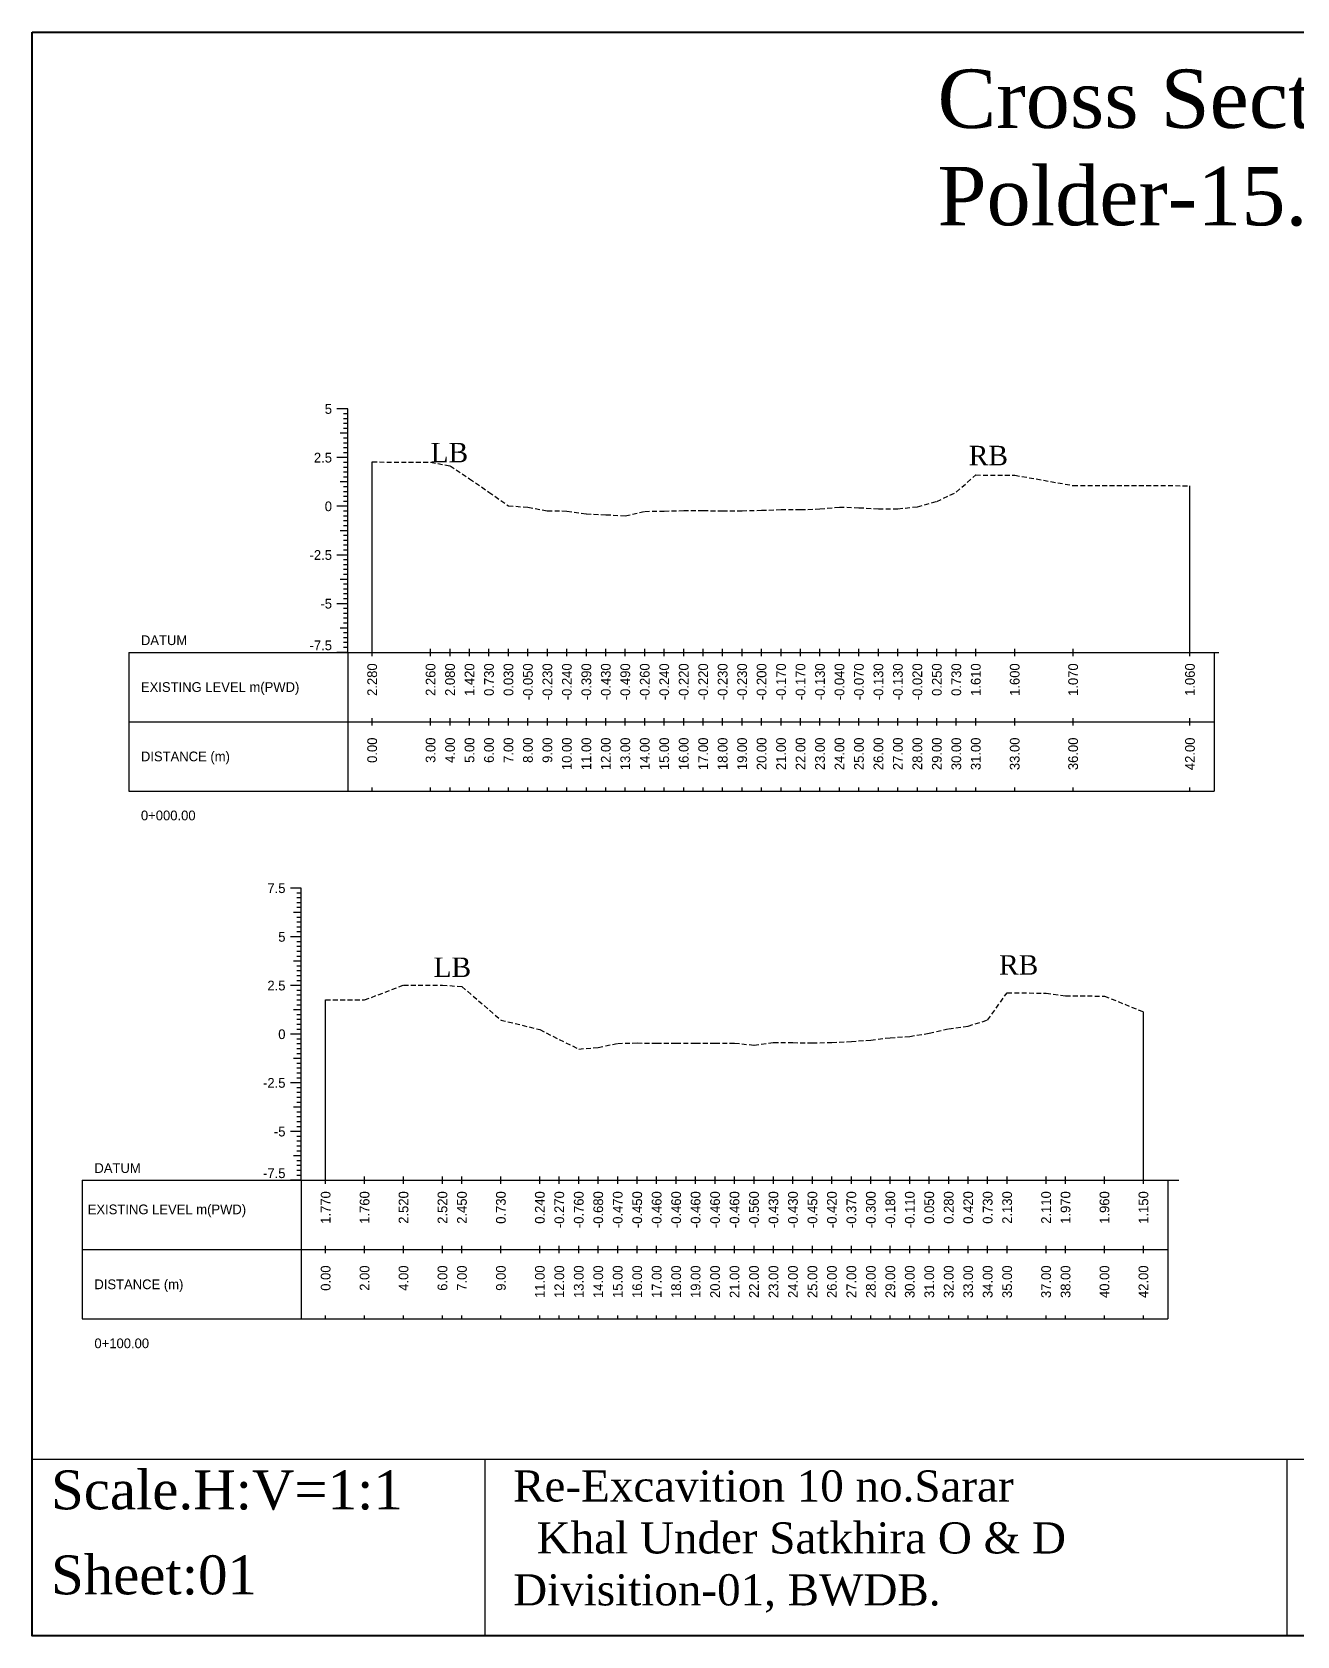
# Model space of a CAD drawing. Header units: inches. Extents: x 4752 to 6808, y -1487 to -426.
# Drawn here: x 4751.7 to 4816.6, y -1107.2 to -1024.8 of the extents above; entities that cross this region are included whole.
import ezdxf
from ezdxf.enums import TextEntityAlignment as Align

# ---------------------------------------------------------------- set-up
doc = ezdxf.new("R2010")
doc.units = ezdxf.units.IN
doc.header["$MEASUREMENT"] = 0
doc.linetypes.add('HIDDEN', pattern=[0.375, 0.25, -0.125])
doc.layers.add('CS_Drawing', color=7, linetype='Continuous')
doc.layers.add('GL', color=3, linetype='HIDDEN')
doc.styles.add('romans', font='romans.shx')

msp = doc.modelspace()

# ---------------------------------------------------------------- linework, layer by layer
at = {"color": 4, "lineweight": 40}
msp.add_lwpolyline([(4751.657, -1024.844), (4901.998, -1024.844), (4901.998, -1107.213), (4751.657, -1107.213)], close=True, dxfattribs=at)
for points in [[(4751.657, -1098.136), (4901.998, -1098.136)], [(4751.657, -1098.136), (4751.657, -1107.213)], [(4774.905, -1098.136), (4774.905, -1107.213)], [(4816.107, -1098.136), (4816.107, -1107.213)]]:
    msp.add_lwpolyline(points)
at = {"layer": 'CS_Drawing'}
for p, q in [((4767.873, -1044.2), (4767.311, -1044.2)), ((4767.873, -1044.2), (4767.479, -1044.2)), ((4767.873, -1044.2), (4767.648, -1044.2)), ((4767.873, -1056.7), (4767.873, -1044.2)), ((4767.873, -1044.45), (4767.648, -1044.45)), ((4767.873, -1044.7), (4767.648, -1044.7)), ((4767.873, -1044.95), (4767.648, -1044.95)), ((4767.873, -1045.2), (4767.648, -1045.2)), ((4767.873, -1045.45), (4767.479, -1045.45)), ((4767.873, -1045.45), (4767.648, -1045.45)), ((4767.873, -1045.7), (4767.648, -1045.7)), ((4767.873, -1045.95), (4767.648, -1045.95)), ((4767.873, -1046.7), (4767.311, -1046.7)), ((4767.873, -1046.7), (4767.479, -1046.7)), ((4767.873, -1046.2), (4767.648, -1046.2)), ((4767.873, -1046.45), (4767.648, -1046.45)), ((4767.873, -1046.7), (4767.648, -1046.7)), ((4767.873, -1046.95), (4767.648, -1046.95)), ((4767.873, -1047.2), (4767.648, -1047.2)), ((4767.873, -1047.45), (4767.648, -1047.45)), ((4767.873, -1047.7), (4767.648, -1047.7)), ((4769.123, -1056.7), (4769.123, -1046.92)), ((4767.873, -1047.95), (4767.479, -1047.95)), ((4767.873, -1047.95), (4767.648, -1047.95)), ((4767.873, -1048.2), (4767.648, -1048.2)), ((4767.873, -1048.45), (4767.648, -1048.45)), ((4811.123, -1056.7), (4811.123, -1048.14)), ((4767.873, -1049.2), (4767.311, -1049.2)), ((4767.873, -1049.2), (4767.479, -1049.2)), ((4767.873, -1048.7), (4767.648, -1048.7)), ((4767.873, -1048.95), (4767.648, -1048.95)), ((4767.873, -1049.2), (4767.648, -1049.2)), ((4767.873, -1049.45), (4767.648, -1049.45)), ((4767.873, -1049.7), (4767.648, -1049.7)), ((4767.873, -1049.95), (4767.648, -1049.95)), ((4767.873, -1050.2), (4767.648, -1050.2)), ((4767.873, -1050.45), (4767.479, -1050.45)), ((4767.873, -1050.45), (4767.648, -1050.45)), ((4767.873, -1050.7), (4767.648, -1050.7)), ((4767.873, -1050.95), (4767.648, -1050.95)), ((4767.873, -1051.7), (4767.311, -1051.7)), ((4767.873, -1051.7), (4767.479, -1051.7)), ((4767.873, -1051.2), (4767.648, -1051.2)), ((4767.873, -1051.45), (4767.648, -1051.45)), ((4767.873, -1051.7), (4767.648, -1051.7)), ((4767.873, -1051.95), (4767.648, -1051.95)), ((4767.873, -1052.2), (4767.648, -1052.2)), ((4767.873, -1052.45), (4767.648, -1052.45)), ((4767.873, -1052.95), (4767.479, -1052.95)), ((4767.873, -1052.7), (4767.648, -1052.7)), ((4767.873, -1052.95), (4767.648, -1052.95)), ((4767.873, -1053.2), (4767.648, -1053.2)), ((4767.873, -1053.45), (4767.648, -1053.45)), ((4767.873, -1054.2), (4767.311, -1054.2)), ((4767.873, -1054.2), (4767.479, -1054.2)), ((4767.873, -1053.7), (4767.648, -1053.7)), ((4767.873, -1053.95), (4767.648, -1053.95)), ((4767.873, -1054.2), (4767.648, -1054.2)), ((4767.873, -1054.45), (4767.648, -1054.45)), ((4767.873, -1054.7), (4767.648, -1054.7)), ((4767.873, -1054.95), (4767.648, -1054.95)), ((4767.873, -1055.45), (4767.479, -1055.45)), ((4767.873, -1055.2), (4767.648, -1055.2)), ((4767.873, -1055.45), (4767.648, -1055.45)), ((4767.873, -1055.7), (4767.648, -1055.7)), ((4767.873, -1055.95), (4767.648, -1055.95)), ((4756.623, -1056.7), (4767.873, -1056.7)), ((4756.623, -1056.7), (4756.623, -1063.825)), ((4767.873, -1056.7), (4767.311, -1056.7)), ((4767.873, -1056.7), (4767.479, -1056.7)), ((4767.873, -1056.2), (4767.648, -1056.2)), ((4767.873, -1056.45), (4767.648, -1056.45)), ((4767.873, -1056.7), (4767.648, -1056.7)), ((4767.873, -1056.7), (4812.373, -1056.7)), ((4767.873, -1056.7), (4767.873, -1063.825)), ((4769.123, -1056.888), (4769.123, -1056.513)), ((4772.123, -1056.888), (4772.123, -1056.513)), ((4773.123, -1056.888), (4773.123, -1056.513)), ((4774.123, -1056.888), (4774.123, -1056.513)), ((4775.123, -1056.888), (4775.123, -1056.513)), ((4776.123, -1056.888), (4776.123, -1056.513)), ((4777.123, -1056.888), (4777.123, -1056.513)), ((4778.123, -1056.888), (4778.123, -1056.513)), ((4779.123, -1056.888), (4779.123, -1056.513)), ((4780.123, -1056.888), (4780.123, -1056.513)), ((4781.123, -1056.888), (4781.123, -1056.513)), ((4782.123, -1056.888), (4782.123, -1056.513)), ((4783.123, -1056.888), (4783.123, -1056.513)), ((4784.123, -1056.888), (4784.123, -1056.513)), ((4785.123, -1056.888), (4785.123, -1056.513)), ((4786.123, -1056.888), (4786.123, -1056.513)), ((4787.123, -1056.888), (4787.123, -1056.513)), ((4788.123, -1056.888), (4788.123, -1056.513)), ((4789.123, -1056.888), (4789.123, -1056.513)), ((4790.123, -1056.888), (4790.123, -1056.513)), ((4791.123, -1056.888), (4791.123, -1056.513)), ((4792.123, -1056.888), (4792.123, -1056.513)), ((4793.123, -1056.888), (4793.123, -1056.513)), ((4794.123, -1056.888), (4794.123, -1056.513)), ((4795.123, -1056.888), (4795.123, -1056.513)), ((4796.123, -1056.888), (4796.123, -1056.513)), ((4797.123, -1056.888), (4797.123, -1056.513)), ((4798.123, -1056.888), (4798.123, -1056.513)), ((4799.123, -1056.888), (4799.123, -1056.513)), ((4800.123, -1056.888), (4800.123, -1056.513)), ((4802.123, -1056.888), (4802.123, -1056.513)), ((4805.123, -1056.888), (4805.123, -1056.513)), ((4811.123, -1056.888), (4811.123, -1056.513)), ((4812.373, -1056.7), (4812.598, -1056.7)), ((4812.373, -1056.7), (4812.373, -1063.825)), ((4769.123, -1060.45), (4769.123, -1060.075)), ((4772.123, -1060.45), (4772.123, -1060.075)), ((4773.123, -1060.45), (4773.123, -1060.075)), ((4774.123, -1060.45), (4774.123, -1060.075)), ((4775.123, -1060.45), (4775.123, -1060.075)), ((4776.123, -1060.45), (4776.123, -1060.075)), ((4777.123, -1060.45), (4777.123, -1060.075)), ((4778.123, -1060.45), (4778.123, -1060.075)), ((4779.123, -1060.45), (4779.123, -1060.075)), ((4780.123, -1060.45), (4780.123, -1060.075)), ((4781.123, -1060.45), (4781.123, -1060.075)), ((4782.123, -1060.45), (4782.123, -1060.075)), ((4783.123, -1060.45), (4783.123, -1060.075)), ((4784.123, -1060.45), (4784.123, -1060.075)), ((4785.123, -1060.45), (4785.123, -1060.075)), ((4786.123, -1060.45), (4786.123, -1060.075)), ((4787.123, -1060.45), (4787.123, -1060.075)), ((4788.123, -1060.45), (4788.123, -1060.075)), ((4789.123, -1060.45), (4789.123, -1060.075)), ((4790.123, -1060.45), (4790.123, -1060.075)), ((4791.123, -1060.45), (4791.123, -1060.075)), ((4792.123, -1060.45), (4792.123, -1060.075)), ((4793.123, -1060.45), (4793.123, -1060.075)), ((4794.123, -1060.45), (4794.123, -1060.075)), ((4795.123, -1060.45), (4795.123, -1060.075)), ((4796.123, -1060.45), (4796.123, -1060.075)), ((4797.123, -1060.45), (4797.123, -1060.075)), ((4798.123, -1060.45), (4798.123, -1060.075)), ((4799.123, -1060.45), (4799.123, -1060.075)), ((4800.123, -1060.45), (4800.123, -1060.075)), ((4802.123, -1060.45), (4802.123, -1060.075)), ((4805.123, -1060.45), (4805.123, -1060.075)), ((4811.123, -1060.45), (4811.123, -1060.075)), ((4756.623, -1060.263), (4767.873, -1060.263)), ((4767.873, -1060.263), (4812.373, -1060.263)), ((4767.873, -1060.263), (4812.373, -1060.263)), ((4756.623, -1063.825), (4767.873, -1063.825)), ((4767.873, -1063.825), (4812.373, -1063.825)), ((4769.123, -1063.825), (4769.123, -1063.638)), ((4772.123, -1063.825), (4772.123, -1063.638)), ((4773.123, -1063.825), (4773.123, -1063.638)), ((4774.123, -1063.825), (4774.123, -1063.638)), ((4775.123, -1063.825), (4775.123, -1063.638)), ((4776.123, -1063.825), (4776.123, -1063.638)), ((4777.123, -1063.825), (4777.123, -1063.638)), ((4778.123, -1063.825), (4778.123, -1063.638)), ((4779.123, -1063.825), (4779.123, -1063.638)), ((4780.123, -1063.825), (4780.123, -1063.638)), ((4781.123, -1063.825), (4781.123, -1063.638)), ((4782.123, -1063.825), (4782.123, -1063.638)), ((4783.123, -1063.825), (4783.123, -1063.638)), ((4784.123, -1063.825), (4784.123, -1063.638)), ((4785.123, -1063.825), (4785.123, -1063.638)), ((4786.123, -1063.825), (4786.123, -1063.638)), ((4787.123, -1063.825), (4787.123, -1063.638)), ((4788.123, -1063.825), (4788.123, -1063.638)), ((4789.123, -1063.825), (4789.123, -1063.638)), ((4790.123, -1063.825), (4790.123, -1063.638)), ((4791.123, -1063.825), (4791.123, -1063.638)), ((4792.123, -1063.825), (4792.123, -1063.638)), ((4793.123, -1063.825), (4793.123, -1063.638)), ((4794.123, -1063.825), (4794.123, -1063.638)), ((4795.123, -1063.825), (4795.123, -1063.638)), ((4796.123, -1063.825), (4796.123, -1063.638)), ((4797.123, -1063.825), (4797.123, -1063.638)), ((4798.123, -1063.825), (4798.123, -1063.638)), ((4799.123, -1063.825), (4799.123, -1063.638)), ((4800.123, -1063.825), (4800.123, -1063.638)), ((4802.123, -1063.825), (4802.123, -1063.638)), ((4805.123, -1063.825), (4805.123, -1063.638)), ((4811.123, -1063.825), (4811.123, -1063.638)), ((4765.484, -1068.811), (4764.922, -1068.811)), ((4765.484, -1068.811), (4765.09, -1068.811)), ((4765.484, -1068.811), (4765.259, -1068.811)), ((4765.484, -1069.061), (4765.259, -1069.061)), ((4765.484, -1083.811), (4765.484, -1068.811)), ((4765.484, -1069.311), (4765.259, -1069.311)), ((4765.484, -1069.561), (4765.259, -1069.561)), ((4765.484, -1069.811), (4765.259, -1069.811)), ((4765.484, -1070.061), (4765.09, -1070.061)), ((4765.484, -1070.061), (4765.259, -1070.061)), ((4765.484, -1070.311), (4765.259, -1070.311)), ((4765.484, -1070.561), (4765.259, -1070.561)), ((4765.484, -1071.311), (4764.922, -1071.311)), ((4765.484, -1071.311), (4765.09, -1071.311)), ((4765.484, -1070.811), (4765.259, -1070.811)), ((4765.484, -1071.061), (4765.259, -1071.061)), ((4765.484, -1071.311), (4765.259, -1071.311)), ((4765.484, -1071.561), (4765.259, -1071.561)), ((4765.484, -1071.811), (4765.259, -1071.811)), ((4765.484, -1072.061), (4765.259, -1072.061)), ((4765.484, -1072.311), (4765.259, -1072.311)), ((4765.484, -1072.561), (4765.09, -1072.561)), ((4765.484, -1072.561), (4765.259, -1072.561)), ((4765.484, -1072.811), (4765.259, -1072.811)), ((4765.484, -1073.061), (4765.259, -1073.061)), ((4765.484, -1073.811), (4764.922, -1073.811)), ((4765.484, -1073.811), (4765.09, -1073.811)), ((4765.484, -1073.311), (4765.259, -1073.311)), ((4765.484, -1073.561), (4765.259, -1073.561)), ((4765.484, -1073.811), (4765.259, -1073.811)), ((4765.484, -1074.061), (4765.259, -1074.061)), ((4765.484, -1074.311), (4765.259, -1074.311)), ((4765.484, -1074.561), (4765.259, -1074.561)), ((4765.484, -1074.811), (4765.259, -1074.811)), ((4766.734, -1083.811), (4766.734, -1074.541)), ((4765.484, -1075.061), (4765.09, -1075.061)), ((4765.484, -1075.061), (4765.259, -1075.061)), ((4765.484, -1075.311), (4765.259, -1075.311)), ((4765.484, -1075.561), (4765.259, -1075.561)), ((4808.734, -1083.811), (4808.734, -1075.161)), ((4765.484, -1076.311), (4764.922, -1076.311)), ((4765.484, -1076.311), (4765.09, -1076.311)), ((4765.484, -1075.811), (4765.259, -1075.811)), ((4765.484, -1076.061), (4765.259, -1076.061)), ((4765.484, -1076.311), (4765.259, -1076.311)), ((4765.484, -1076.561), (4765.259, -1076.561)), ((4765.484, -1076.811), (4765.259, -1076.811)), ((4765.484, -1077.061), (4765.259, -1077.061)), ((4765.484, -1077.311), (4765.259, -1077.311)), ((4765.484, -1077.561), (4765.09, -1077.561)), ((4765.484, -1077.561), (4765.259, -1077.561)), ((4765.484, -1077.811), (4765.259, -1077.811)), ((4765.484, -1078.061), (4765.259, -1078.061)), ((4765.484, -1078.811), (4764.922, -1078.811)), ((4765.484, -1078.811), (4765.09, -1078.811)), ((4765.484, -1078.311), (4765.259, -1078.311)), ((4765.484, -1078.561), (4765.259, -1078.561)), ((4765.484, -1078.811), (4765.259, -1078.811)), ((4765.484, -1079.061), (4765.259, -1079.061)), ((4765.484, -1079.311), (4765.259, -1079.311)), ((4765.484, -1079.561), (4765.259, -1079.561)), ((4765.484, -1079.811), (4765.259, -1079.811)), ((4765.484, -1080.061), (4765.09, -1080.061)), ((4765.484, -1080.061), (4765.259, -1080.061)), ((4765.484, -1080.311), (4765.259, -1080.311)), ((4765.484, -1080.561), (4765.259, -1080.561)), ((4765.484, -1081.311), (4764.922, -1081.311)), ((4765.484, -1081.311), (4765.09, -1081.311)), ((4765.484, -1080.811), (4765.259, -1080.811)), ((4765.484, -1081.061), (4765.259, -1081.061)), ((4765.484, -1081.311), (4765.259, -1081.311)), ((4765.484, -1081.561), (4765.259, -1081.561)), ((4765.484, -1081.811), (4765.259, -1081.811)), ((4765.484, -1082.061), (4765.259, -1082.061)), ((4765.484, -1082.311), (4765.259, -1082.311)), ((4765.484, -1082.561), (4765.09, -1082.561)), ((4765.484, -1082.561), (4765.259, -1082.561)), ((4765.484, -1082.811), (4765.259, -1082.811)), ((4765.484, -1083.061), (4765.259, -1083.061)), ((4754.234, -1083.811), (4765.484, -1083.811)), ((4754.234, -1083.811), (4754.234, -1090.936)), ((4765.484, -1083.811), (4764.922, -1083.811)), ((4765.484, -1083.811), (4765.09, -1083.811)), ((4765.484, -1083.311), (4765.259, -1083.311)), ((4765.484, -1083.561), (4765.259, -1083.561)), ((4765.484, -1083.811), (4765.259, -1083.811)), ((4765.484, -1083.811), (4809.984, -1083.811)), ((4765.484, -1083.811), (4765.484, -1090.936)), ((4766.734, -1083.999), (4766.734, -1083.624)), ((4768.734, -1083.999), (4768.734, -1083.624)), ((4770.734, -1083.999), (4770.734, -1083.624)), ((4772.734, -1083.999), (4772.734, -1083.624)), ((4773.734, -1083.999), (4773.734, -1083.624)), ((4775.734, -1083.999), (4775.734, -1083.624)), ((4777.734, -1083.999), (4777.734, -1083.624)), ((4778.734, -1083.999), (4778.734, -1083.624)), ((4779.734, -1083.999), (4779.734, -1083.624)), ((4780.734, -1083.999), (4780.734, -1083.624)), ((4781.734, -1083.999), (4781.734, -1083.624)), ((4782.734, -1083.999), (4782.734, -1083.624)), ((4783.734, -1083.999), (4783.734, -1083.624)), ((4784.734, -1083.999), (4784.734, -1083.624)), ((4785.734, -1083.999), (4785.734, -1083.624)), ((4786.734, -1083.999), (4786.734, -1083.624)), ((4787.734, -1083.999), (4787.734, -1083.624)), ((4788.734, -1083.999), (4788.734, -1083.624)), ((4789.734, -1083.999), (4789.734, -1083.624)), ((4790.734, -1083.999), (4790.734, -1083.624)), ((4791.734, -1083.999), (4791.734, -1083.624)), ((4792.734, -1083.999), (4792.734, -1083.624)), ((4793.734, -1083.999), (4793.734, -1083.624)), ((4794.734, -1083.999), (4794.734, -1083.624)), ((4795.734, -1083.999), (4795.734, -1083.624)), ((4796.734, -1083.999), (4796.734, -1083.624)), ((4797.734, -1083.999), (4797.734, -1083.624)), ((4798.734, -1083.999), (4798.734, -1083.624)), ((4799.734, -1083.999), (4799.734, -1083.624)), ((4800.734, -1083.999), (4800.734, -1083.624)), ((4801.734, -1083.999), (4801.734, -1083.624)), ((4803.734, -1083.999), (4803.734, -1083.624)), ((4804.734, -1083.999), (4804.734, -1083.624)), ((4806.734, -1083.999), (4806.734, -1083.624)), ((4808.734, -1083.999), (4808.734, -1083.624)), ((4809.984, -1083.811), (4810.547, -1083.811)), ((4809.984, -1083.811), (4810.378, -1083.811)), ((4809.984, -1083.811), (4810.209, -1083.811)), ((4809.984, -1083.811), (4809.984, -1090.936)), ((4766.734, -1087.561), (4766.734, -1087.186)), ((4768.734, -1087.561), (4768.734, -1087.186)), ((4770.734, -1087.561), (4770.734, -1087.186)), ((4772.734, -1087.561), (4772.734, -1087.186)), ((4773.734, -1087.561), (4773.734, -1087.186)), ((4775.734, -1087.561), (4775.734, -1087.186)), ((4777.734, -1087.561), (4777.734, -1087.186)), ((4778.734, -1087.561), (4778.734, -1087.186)), ((4779.734, -1087.561), (4779.734, -1087.186)), ((4780.734, -1087.561), (4780.734, -1087.186)), ((4781.734, -1087.561), (4781.734, -1087.186)), ((4782.734, -1087.561), (4782.734, -1087.186)), ((4783.734, -1087.561), (4783.734, -1087.186)), ((4784.734, -1087.561), (4784.734, -1087.186)), ((4785.734, -1087.561), (4785.734, -1087.186)), ((4786.734, -1087.561), (4786.734, -1087.186)), ((4787.734, -1087.561), (4787.734, -1087.186)), ((4788.734, -1087.561), (4788.734, -1087.186)), ((4789.734, -1087.561), (4789.734, -1087.186)), ((4790.734, -1087.561), (4790.734, -1087.186)), ((4791.734, -1087.561), (4791.734, -1087.186)), ((4792.734, -1087.561), (4792.734, -1087.186)), ((4793.734, -1087.561), (4793.734, -1087.186)), ((4794.734, -1087.561), (4794.734, -1087.186)), ((4795.734, -1087.561), (4795.734, -1087.186)), ((4796.734, -1087.561), (4796.734, -1087.186)), ((4797.734, -1087.561), (4797.734, -1087.186)), ((4798.734, -1087.561), (4798.734, -1087.186)), ((4799.734, -1087.561), (4799.734, -1087.186)), ((4800.734, -1087.561), (4800.734, -1087.186)), ((4801.734, -1087.561), (4801.734, -1087.186)), ((4803.734, -1087.561), (4803.734, -1087.186)), ((4804.734, -1087.561), (4804.734, -1087.186)), ((4806.734, -1087.561), (4806.734, -1087.186)), ((4808.734, -1087.561), (4808.734, -1087.186)), ((4754.234, -1087.374), (4765.484, -1087.374)), ((4765.484, -1087.374), (4809.984, -1087.374)), ((4765.484, -1087.374), (4809.984, -1087.374)), ((4754.234, -1090.936), (4765.484, -1090.936)), ((4765.484, -1090.936), (4809.984, -1090.936)), ((4766.734, -1090.936), (4766.734, -1090.749)), ((4768.734, -1090.936), (4768.734, -1090.749)), ((4770.734, -1090.936), (4770.734, -1090.749)), ((4772.734, -1090.936), (4772.734, -1090.749)), ((4773.734, -1090.936), (4773.734, -1090.749)), ((4775.734, -1090.936), (4775.734, -1090.749)), ((4777.734, -1090.936), (4777.734, -1090.749)), ((4778.734, -1090.936), (4778.734, -1090.749)), ((4779.734, -1090.936), (4779.734, -1090.749)), ((4780.734, -1090.936), (4780.734, -1090.749)), ((4781.734, -1090.936), (4781.734, -1090.749)), ((4782.734, -1090.936), (4782.734, -1090.749)), ((4783.734, -1090.936), (4783.734, -1090.749)), ((4784.734, -1090.936), (4784.734, -1090.749)), ((4785.734, -1090.936), (4785.734, -1090.749)), ((4786.734, -1090.936), (4786.734, -1090.749)), ((4787.734, -1090.936), (4787.734, -1090.749)), ((4788.734, -1090.936), (4788.734, -1090.749)), ((4789.734, -1090.936), (4789.734, -1090.749)), ((4790.734, -1090.936), (4790.734, -1090.749)), ((4791.734, -1090.936), (4791.734, -1090.749)), ((4792.734, -1090.936), (4792.734, -1090.749)), ((4793.734, -1090.936), (4793.734, -1090.749)), ((4794.734, -1090.936), (4794.734, -1090.749)), ((4795.734, -1090.936), (4795.734, -1090.749)), ((4796.734, -1090.936), (4796.734, -1090.749)), ((4797.734, -1090.936), (4797.734, -1090.749)), ((4798.734, -1090.936), (4798.734, -1090.749)), ((4799.734, -1090.936), (4799.734, -1090.749)), ((4800.734, -1090.936), (4800.734, -1090.749)), ((4801.734, -1090.936), (4801.734, -1090.749)), ((4803.734, -1090.936), (4803.734, -1090.749)), ((4804.734, -1090.936), (4804.734, -1090.749)), ((4806.734, -1090.936), (4806.734, -1090.749)), ((4808.734, -1090.936), (4808.734, -1090.749))]:
    msp.add_line(p, q, dxfattribs=at)
at = {"layer": 'GL'}
for points in [[(4769.123, -1046.92), (4772.123, -1046.94), (4773.123, -1047.12), (4774.123, -1047.78), (4775.123, -1048.47), (4776.123, -1049.17), (4777.123, -1049.25), (4778.123, -1049.43), (4779.123, -1049.44), (4780.123, -1049.59), (4781.123, -1049.63), (4782.123, -1049.69), (4783.123, -1049.46), (4784.123, -1049.44), (4785.123, -1049.42), (4786.123, -1049.42), (4787.123, -1049.43), (4788.123, -1049.43), (4789.123, -1049.4), (4790.123, -1049.37), (4791.123, -1049.37), (4792.123, -1049.33), (4793.123, -1049.24), (4794.123, -1049.27), (4795.123, -1049.33), (4796.123, -1049.33), (4797.123, -1049.22), (4798.123, -1048.95), (4799.123, -1048.47), (4800.123, -1047.59), (4802.123, -1047.6), (4805.123, -1048.13), (4811.123, -1048.14)], [(4766.734, -1074.541), (4768.734, -1074.551), (4770.734, -1073.791), (4772.734, -1073.791), (4773.734, -1073.861), (4775.734, -1075.581), (4777.734, -1076.071), (4778.734, -1076.581), (4779.734, -1077.071), (4780.734, -1076.991), (4781.734, -1076.781), (4782.734, -1076.761), (4783.734, -1076.771), (4784.734, -1076.771), (4785.734, -1076.771), (4786.734, -1076.771), (4787.734, -1076.771), (4788.734, -1076.871), (4789.734, -1076.741), (4790.734, -1076.741), (4791.734, -1076.761), (4792.734, -1076.731), (4793.734, -1076.681), (4794.734, -1076.611), (4795.734, -1076.491), (4796.734, -1076.421), (4797.734, -1076.261), (4798.734, -1076.031), (4799.734, -1075.891), (4800.734, -1075.581), (4801.734, -1074.181), (4803.734, -1074.201), (4804.734, -1074.341), (4806.734, -1074.351), (4808.734, -1075.161)]]:
    msp.add_lwpolyline(points, dxfattribs=at)

# ---------------------------------------------------------------- texts
at = {"attachment_point": 1, "style": 'romans'}
for s, insert, char_height, width in [('{\\fTimes New Roman|b0|i0|c0|p18;Cross Section Survey of 10 no.Sarar Khal Polder-15.}', (4798.159, -1026.764), 3, 85.05658), ('{\\fTimes New Roman|b0|i0|c0|p18;LB}', (4772.123, -1045.94), 1, 325.84704), ('\\pi-1,l1;{\\fTimes New Roman|b0|i0|c0|p18;RB}', (4799.763, -1046.091), 1, 325.84704), ('{\\fTimes New Roman|b0|i0|c0|p18;LB}', (4772.276, -1072.371), 1, 325.84704), ('\\pi-1,l1;{\\fTimes New Roman|b0|i0|c0|p18;RB}', (4801.319, -1072.252), 1, 325.84704), ('{\\fTimes New Roman|b0|i0|c0|p18;Scale.H:V=1:1}', (4752.634, -1098.711), 2, 22.27076), ('{\\fTimes New Roman|b0|i0|c0|p18;Re-Excavition 10 no.Sarar\\P  Khal Under Satkhira O & D    Divisition-01, BWDB.}', (4776.365, -1098.711), 1.6, 38.84047), ('{\\fTimes New Roman|b0|i0|c0|p18;Sheet:01}', (4752.634, -1103.077), 2, 38.84047)]:
    msp.add_mtext(s, dxfattribs=dict(at, insert=insert, char_height=char_height, width=width))
at = {"layer": 'CS_Drawing'}
for s, p in [('5', (4767.061, -1044.2)), ('2.5', (4767.061, -1046.7)), ('0', (4767.061, -1049.2)), ('-2.5', (4767.061, -1051.7)), ('-5', (4767.061, -1054.2)), ('7.5', (4764.672, -1068.811)), ('5', (4764.672, -1071.311)), ('2.5', (4764.672, -1073.811)), ('0', (4764.672, -1076.311)), ('-2.5', (4764.672, -1078.811)), ('-5', (4764.672, -1081.311))]:
    msp.add_text(s, height=0.5, dxfattribs=at).set_placement(p, align=Align.MIDDLE_RIGHT)
for s, p in [('DATUM', (4757.248, -1056.075)), ('EXISTING LEVEL m(PWD)', (4757.248, -1058.481)), ('DISTANCE (m)', (4757.248, -1062.044)), ('0+000.00', (4757.248, -1065.075)), ('DATUM', (4754.859, -1083.186)), ('EXISTING LEVEL m(PWD)', (4754.515, -1085.307)), ('DISTANCE (m)', (4754.859, -1089.155)), ('0+100.00', (4754.859, -1092.186))]:
    msp.add_text(s, height=0.5, dxfattribs=at).set_placement(p, align=Align.MIDDLE_LEFT)
for p in [(4767.061, -1056.588), (4764.672, -1083.699)]:
    msp.add_text('-7.5', height=0.5, dxfattribs=at).set_placement(p, align=Align.RIGHT)
for s, p in [('2.280', (4769.123, -1057.263)), ('2.260', (4772.123, -1057.263)), ('2.080', (4773.123, -1057.263)), ('1.420', (4774.123, -1057.263)), ('0.730', (4775.123, -1057.263)), ('0.030', (4776.123, -1057.263)), ('-0.050', (4777.123, -1057.263)), ('-0.230', (4778.123, -1057.263)), ('-0.240', (4779.123, -1057.263)), ('-0.390', (4780.123, -1057.263)), ('-0.430', (4781.123, -1057.263)), ('-0.490', (4782.123, -1057.263)), ('-0.260', (4783.123, -1057.263)), ('-0.240', (4784.123, -1057.263)), ('-0.220', (4785.123, -1057.263)), ('-0.220', (4786.123, -1057.263)), ('-0.230', (4787.123, -1057.263)), ('-0.230', (4788.123, -1057.263)), ('-0.200', (4789.123, -1057.263)), ('-0.170', (4790.123, -1057.263)), ('-0.170', (4791.123, -1057.263)), ('-0.130', (4792.123, -1057.263)), ('-0.040', (4793.123, -1057.263)), ('-0.070', (4794.123, -1057.263)), ('-0.130', (4795.123, -1057.263)), ('-0.130', (4796.123, -1057.263)), ('-0.020', (4797.123, -1057.263)), ('0.250', (4798.123, -1057.263)), ('0.730', (4799.123, -1057.263)), ('1.610', (4800.123, -1057.263)), ('1.600', (4802.123, -1057.263)), ('1.070', (4805.123, -1057.263)), ('1.060', (4811.123, -1057.263)), ('0.00', (4769.123, -1061.075)), ('3.00', (4772.123, -1061.075)), ('4.00', (4773.123, -1061.075)), ('5.00', (4774.123, -1061.075)), ('6.00', (4775.123, -1061.075)), ('7.00', (4776.123, -1061.075)), ('8.00', (4777.123, -1061.075)), ('9.00', (4778.123, -1061.075)), ('10.00', (4779.123, -1061.075)), ('11.00', (4780.123, -1061.075)), ('12.00', (4781.123, -1061.075)), ('13.00', (4782.123, -1061.075)), ('14.00', (4783.123, -1061.075)), ('15.00', (4784.123, -1061.075)), ('16.00', (4785.123, -1061.075)), ('17.00', (4786.123, -1061.075)), ('18.00', (4787.123, -1061.075)), ('19.00', (4788.123, -1061.075)), ('20.00', (4789.123, -1061.075)), ('21.00', (4790.123, -1061.075)), ('22.00', (4791.123, -1061.075)), ('23.00', (4792.123, -1061.075)), ('24.00', (4793.123, -1061.075)), ('25.00', (4794.123, -1061.075)), ('26.00', (4795.123, -1061.075)), ('27.00', (4796.123, -1061.075)), ('28.00', (4797.123, -1061.075)), ('29.00', (4798.123, -1061.075)), ('30.00', (4799.123, -1061.075)), ('31.00', (4800.123, -1061.075)), ('33.00', (4802.123, -1061.075)), ('36.00', (4805.123, -1061.075)), ('42.00', (4811.123, -1061.075)), ('1.770', (4766.734, -1084.374)), ('1.760', (4768.734, -1084.374)), ('2.520', (4770.734, -1084.374)), ('2.520', (4772.734, -1084.374)), ('2.450', (4773.734, -1084.374)), ('0.730', (4775.734, -1084.374)), ('0.240', (4777.734, -1084.374)), ('-0.270', (4778.734, -1084.374)), ('-0.760', (4779.734, -1084.374)), ('-0.680', (4780.734, -1084.374)), ('-0.470', (4781.734, -1084.374)), ('-0.450', (4782.734, -1084.374)), ('-0.460', (4783.734, -1084.374)), ('-0.460', (4784.734, -1084.374)), ('-0.460', (4785.734, -1084.374)), ('-0.460', (4786.734, -1084.374)), ('-0.460', (4787.734, -1084.374)), ('-0.560', (4788.734, -1084.374)), ('-0.430', (4789.734, -1084.374)), ('-0.430', (4790.734, -1084.374)), ('-0.450', (4791.734, -1084.374)), ('-0.420', (4792.734, -1084.374)), ('-0.370', (4793.734, -1084.374)), ('-0.300', (4794.734, -1084.374)), ('-0.180', (4795.734, -1084.374)), ('-0.110', (4796.734, -1084.374)), ('0.050', (4797.734, -1084.374)), ('0.280', (4798.734, -1084.374)), ('0.420', (4799.734, -1084.374)), ('0.730', (4800.734, -1084.374)), ('2.130', (4801.734, -1084.374)), ('2.110', (4803.734, -1084.374)), ('1.970', (4804.734, -1084.374)), ('1.960', (4806.734, -1084.374)), ('1.150', (4808.734, -1084.374)), ('0.00', (4766.734, -1088.186)), ('2.00', (4768.734, -1088.186)), ('4.00', (4770.734, -1088.186)), ('6.00', (4772.734, -1088.186)), ('7.00', (4773.734, -1088.186)), ('9.00', (4775.734, -1088.186)), ('11.00', (4777.734, -1088.186)), ('12.00', (4778.734, -1088.186)), ('13.00', (4779.734, -1088.186)), ('14.00', (4780.734, -1088.186)), ('15.00', (4781.734, -1088.186)), ('16.00', (4782.734, -1088.186)), ('17.00', (4783.734, -1088.186)), ('18.00', (4784.734, -1088.186)), ('19.00', (4785.734, -1088.186)), ('20.00', (4786.734, -1088.186)), ('21.00', (4787.734, -1088.186)), ('22.00', (4788.734, -1088.186)), ('23.00', (4789.734, -1088.186)), ('24.00', (4790.734, -1088.186)), ('25.00', (4791.734, -1088.186)), ('26.00', (4792.734, -1088.186)), ('27.00', (4793.734, -1088.186)), ('28.00', (4794.734, -1088.186)), ('29.00', (4795.734, -1088.186)), ('30.00', (4796.734, -1088.186)), ('31.00', (4797.734, -1088.186)), ('32.00', (4798.734, -1088.186)), ('33.00', (4799.734, -1088.186)), ('34.00', (4800.734, -1088.186)), ('35.00', (4801.734, -1088.186)), ('37.00', (4803.734, -1088.186)), ('38.00', (4804.734, -1088.186)), ('40.00', (4806.734, -1088.186)), ('42.00', (4808.734, -1088.186))]:
    msp.add_text(s, height=0.5, rotation=90, dxfattribs=at).set_placement(p, align=Align.MIDDLE_RIGHT)

doc.saveas('drawing.dxf')
